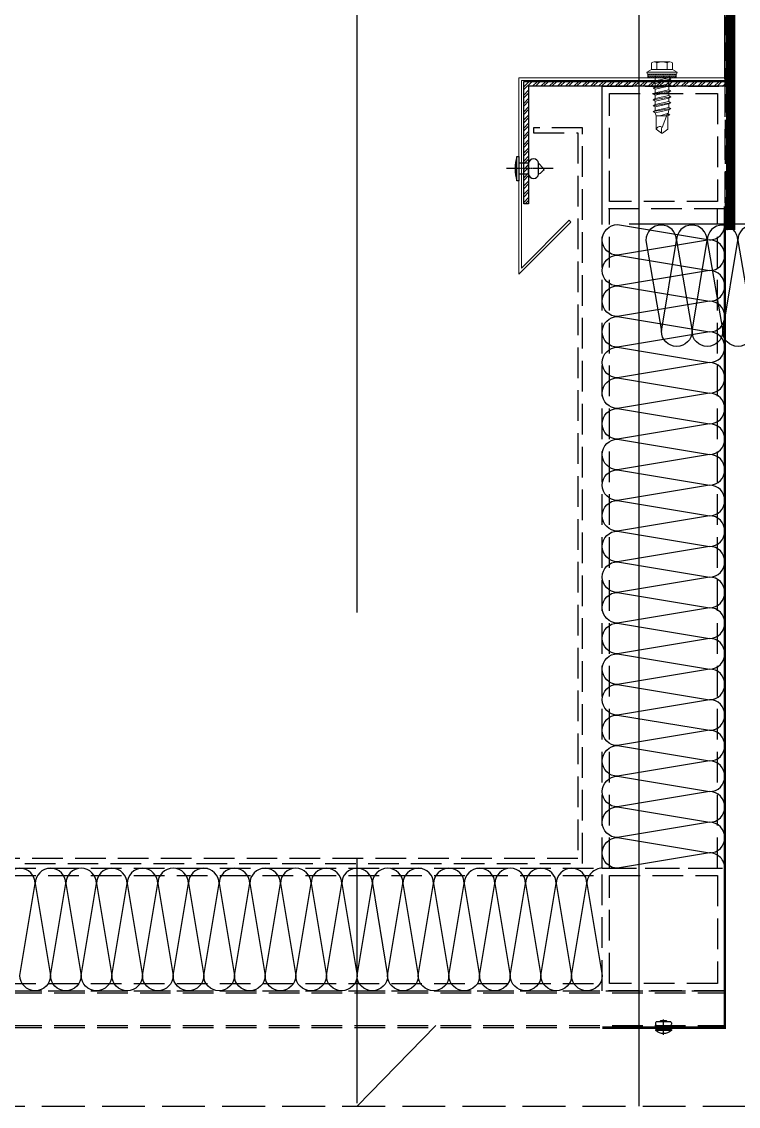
# Model space of a CAD drawing. Extents: x 220580 to 2027826, y -309201 to 71987.
# Drawn here: x 361138.8 to 361431.1, y -153579.4 to -153137 of the extents above; entities that cross this region are included whole.
import ezdxf

# ---------------------------------------------------------------- set-up
doc = ezdxf.new("R2010")
doc.units = 0
doc.linetypes.add('CENTER', pattern=[2, 1.25, -0.25, 0.25, -0.25])
doc.linetypes.add('ZN-DASH', pattern=[0.35, 0.25, -0.1])
for name, color, linetype in [('!ZN6-虚线-8', 8, 'ZN-DASH'), ('1 轴线 辅助线', 1, 'CENTER'), ('20剖面图$0$AS-WALL', 40, 'Continuous'), ('BWM', 8, 'Continuous'), ('CEN', 1, 'CENTER'), ('DIM', 173, 'Continuous'), ('Fill', 8, 'Continuous'), ('HATCH', 66, 'Continuous'), ('SCREW', 233, 'Continuous'), ('拉铆钉', 243, 'Continuous'), ('配件', 233, 'Continuous'), ('钢承板', 253, 'Continuous')]:
    doc.layers.add(name, color=color, linetype=linetype)
for name, color, linetype, lineweight in [('0CABR-零部件（螺钉、螺栓、五金件）', 53, 'Continuous', 13), ('屋面板', 6, 'Continuous', 13), ('彩钢板', 6, 'Continuous', 15), ('防火岩棉', 252, 'Continuous', 13)]:
    doc.layers.add(name, color=color, linetype=linetype, lineweight=lineweight)

# ---------------------------------------------------------------- blocks, each defined once
blk = doc.blocks.new('*U931')
at = {"layer": '拉铆钉'}
blk.add_line((-2.07, 0), (4.14, 0), dxfattribs=at)
for points in [[(-0.4, 3.2, 0.376048), (-0.4, -3.2)], [(3.37, -1.28), (3.45, -1.28, 0.414214), (3.69, -1.04), (3.69, 1.04, 0.414214), (3.45, 1.28), (3.37, 1.28)]]:
    blk.add_lwpolyline(points, format="xyb", dxfattribs=at)
for points in [[(0, -3.2), (0, 3.2), (-0.4, 3.2), (-0.4, -3.2)], [(1.61, -1.6), (0, -1.6), (0, 1.6), (1.61, 1.6)]]:
    blk.add_lwpolyline(points, close=True, dxfattribs=at)
blk.add_lwpolyline([(2.73, 3.2), (2.25, 3.2, 0.414214), (1.61, 2.56), (1.61, -2.56, 0.414214), (2.25, -3.2), (2.73, -3.2, 0.414214), (3.37, -2.56), (3.37, 2.56, 0.414214)], format="xyb", close=True, dxfattribs=at)
blk = doc.blocks.new('20250908100738', base_point=(-59332.14, -80635.9))
at = {"color": 8, "ltscale": 50}
for p, q in [((-59298.16, -80689.33), (-59298.16, -80639.33)), ((-59298.16, -80639.33), (-59248.16, -80639.33)), ((-59298.16, -80958.24), (-59298.16, -80639.33)), ((-59248.16, -80639.33), (-59248.16, -80689.33)), ((-59295.16, -80686.33), (-59295.16, -80642.33)), ((-59295.16, -80642.33), (-59251.16, -80642.33)), ((-59251.16, -80642.33), (-59251.16, -80686.33)), ((-59306.16, -80656.31), (-59326.16, -80656.31)), ((-59326.16, -80656.31), (-59326.16, -80658.31)), ((-59306.16, -80956.31), (-59306.16, -80656.31)), ((-59326.16, -80658.31), (-59308.16, -80658.31)), ((-59308.16, -80658.31), (-59308.16, -80954.31)), ((-59251.16, -80686.33), (-59295.16, -80686.33)), ((-59248.16, -80689.33), (-59298.16, -80689.33)), ((-59295.16, -80958.24), (-59295.16, -80689.33)), ((-59251.16, -80958.24), (-59251.16, -80689.33)), ((-59308.16, -80954.31), (-60004.16, -80954.31)), ((-60014.16, -80958.24), (-59248.16, -80958.24)), ((-60006.16, -80956.31), (-59306.16, -80956.31)), ((-60014.16, -80961.24), (-59298.16, -80961.24)), ((-60014.16, -81005.24), (-59298.16, -81005.24)), ((-60064.16, -81008.24), (-59248.16, -81008.24)), ((-60064.16, -81009.04), (-59248.16, -81009.04)), ((-60014.16, -81008.24), (-59248.16, -81008.24)), ((-60064.16, -81022.44), (-59248.16, -81022.44)), ((-60064.16, -81023.24), (-59248.16, -81023.24))]:
    blk.add_line(p, q, dxfattribs=at)
for points in [[(-59248.16, -80958.24), (-59248.16, -81008.24), (-59298.16, -81008.24), (-59298.16, -80958.24)], [(-59251.16, -80961.24), (-59251.16, -81005.24), (-59295.16, -81005.24), (-59295.16, -80961.24)]]:
    blk.add_lwpolyline(points, close=True, dxfattribs=at)
at = {"layer": '0CABR-零部件（螺钉、螺栓、五金件）', "ltscale": 1000}
for p, q in [((-59278.01, -80629.78), (-59278.01, -80632.46)), ((-59270.6, -80629.38), (-59276.95, -80629.38)), ((-59275.89, -80629.78), (-59275.89, -80632.46)), ((-59271.66, -80629.78), (-59271.66, -80632.46)), ((-59269.54, -80629.78), (-59269.54, -80632.46)), ((-59279.94, -80633.61), (-59278.01, -80632.46)), ((-59267.62, -80633.61), (-59279.94, -80633.61)), ((-59279.94, -80633.61), (-59279.65, -80634.38)), ((-59267.9, -80634.38), (-59279.65, -80634.38)), ((-59279.55, -80634.38), (-59279.55, -80635.92)), ((-59268, -80635.92), (-59279.55, -80635.92)), ((-59269.54, -80632.46), (-59278.01, -80632.46)), ((-59267.62, -80633.61), (-59269.54, -80632.46)), ((-59268, -80634.38), (-59268, -80635.92)), ((-59267.62, -80633.61), (-59267.9, -80634.38))]:
    blk.add_line(p, q, dxfattribs=at)
at = {"layer": '0CABR-零部件（螺钉、螺栓、五金件）', "linetype": 'Continuous', "ltscale": 1000}
for p, q in [((-59279.48, -80634.67), (-59279.48, -80634.67)), ((-59279.48, -80634.98), (-59279.48, -80634.98)), ((-59279.48, -80635.3), (-59279.48, -80635.3)), ((-59279.48, -80635.62), (-59279.48, -80635.62)), ((-59279.41, -80634.51), (-59279.41, -80634.51)), ((-59279.41, -80634.82), (-59279.41, -80634.82)), ((-59279.41, -80635.14), (-59279.41, -80635.14)), ((-59279.41, -80635.46), (-59279.41, -80635.46)), ((-59279.41, -80635.78), (-59279.41, -80635.78)), ((-59279.33, -80634.67), (-59279.33, -80634.67)), ((-59279.33, -80634.98), (-59279.33, -80634.98)), ((-59279.33, -80635.3), (-59279.33, -80635.3)), ((-59279.33, -80635.62), (-59279.33, -80635.62)), ((-59279.25, -80634.51), (-59279.25, -80634.51)), ((-59279.25, -80634.82), (-59279.25, -80634.82)), ((-59279.25, -80635.14), (-59279.25, -80635.14)), ((-59279.25, -80635.46), (-59279.25, -80635.46)), ((-59279.25, -80635.78), (-59279.25, -80635.78)), ((-59279.17, -80634.67), (-59279.17, -80634.67)), ((-59279.17, -80634.98), (-59279.17, -80634.98)), ((-59279.17, -80635.3), (-59279.17, -80635.3)), ((-59279.17, -80635.62), (-59279.17, -80635.62)), ((-59279.09, -80634.51), (-59279.09, -80634.51)), ((-59279.09, -80634.82), (-59279.09, -80634.82)), ((-59279.09, -80635.14), (-59279.09, -80635.14)), ((-59279.09, -80635.46), (-59279.09, -80635.46)), ((-59279.09, -80635.78), (-59279.09, -80635.78)), ((-59279.01, -80634.67), (-59279.01, -80634.67)), ((-59279.01, -80634.98), (-59279.01, -80634.98)), ((-59279.01, -80635.3), (-59279.01, -80635.3)), ((-59279.01, -80635.62), (-59279.01, -80635.62)), ((-59278.93, -80634.51), (-59278.93, -80634.51)), ((-59278.93, -80634.82), (-59278.93, -80634.82)), ((-59278.93, -80635.14), (-59278.93, -80635.14)), ((-59278.93, -80635.46), (-59278.93, -80635.46)), ((-59278.93, -80635.78), (-59278.93, -80635.78)), ((-59278.85, -80634.67), (-59278.85, -80634.67)), ((-59278.85, -80634.98), (-59278.85, -80634.98)), ((-59278.85, -80635.3), (-59278.85, -80635.3)), ((-59278.85, -80635.62), (-59278.85, -80635.62)), ((-59278.77, -80634.51), (-59278.77, -80634.51)), ((-59278.77, -80634.82), (-59278.77, -80634.82)), ((-59278.77, -80635.14), (-59278.77, -80635.14)), ((-59278.77, -80635.46), (-59278.77, -80635.46)), ((-59278.77, -80635.78), (-59278.77, -80635.78)), ((-59278.69, -80634.67), (-59278.69, -80634.67)), ((-59278.69, -80634.98), (-59278.69, -80634.98)), ((-59278.69, -80635.3), (-59278.69, -80635.3)), ((-59278.69, -80635.62), (-59278.69, -80635.62)), ((-59278.61, -80634.51), (-59278.61, -80634.51)), ((-59278.61, -80634.82), (-59278.61, -80634.82)), ((-59278.61, -80635.14), (-59278.61, -80635.14)), ((-59278.61, -80635.46), (-59278.61, -80635.46)), ((-59278.61, -80635.78), (-59278.61, -80635.78)), ((-59278.53, -80634.67), (-59278.53, -80634.67)), ((-59278.53, -80634.98), (-59278.53, -80634.98)), ((-59278.53, -80635.3), (-59278.53, -80635.3)), ((-59278.53, -80635.62), (-59278.53, -80635.62)), ((-59278.45, -80634.51), (-59278.45, -80634.51)), ((-59278.45, -80634.82), (-59278.45, -80634.82)), ((-59278.45, -80635.14), (-59278.45, -80635.14)), ((-59278.45, -80635.46), (-59278.45, -80635.46)), ((-59278.45, -80635.78), (-59278.45, -80635.78)), ((-59278.37, -80634.67), (-59278.37, -80634.67)), ((-59278.37, -80634.98), (-59278.37, -80634.98)), ((-59278.37, -80635.3), (-59278.37, -80635.3)), ((-59278.37, -80635.62), (-59278.37, -80635.62)), ((-59278.29, -80634.51), (-59278.29, -80634.51)), ((-59278.29, -80634.82), (-59278.29, -80634.82)), ((-59278.29, -80635.14), (-59278.29, -80635.14)), ((-59278.29, -80635.46), (-59278.29, -80635.46)), ((-59278.29, -80635.78), (-59278.29, -80635.78)), ((-59278.21, -80634.67), (-59278.21, -80634.67)), ((-59278.21, -80634.98), (-59278.21, -80634.98)), ((-59278.21, -80635.3), (-59278.21, -80635.3)), ((-59278.21, -80635.62), (-59278.21, -80635.62)), ((-59278.14, -80634.51), (-59278.14, -80634.51)), ((-59278.14, -80634.82), (-59278.14, -80634.82)), ((-59278.14, -80635.14), (-59278.14, -80635.14)), ((-59278.14, -80635.46), (-59278.14, -80635.46)), ((-59278.14, -80635.78), (-59278.14, -80635.78)), ((-59278.06, -80634.67), (-59278.06, -80634.67)), ((-59278.06, -80634.98), (-59278.06, -80634.98)), ((-59278.06, -80635.3), (-59278.06, -80635.3)), ((-59278.06, -80635.62), (-59278.06, -80635.62)), ((-59277.98, -80634.51), (-59277.98, -80634.51)), ((-59277.98, -80634.82), (-59277.98, -80634.82)), ((-59277.98, -80635.14), (-59277.98, -80635.14)), ((-59277.98, -80635.46), (-59277.98, -80635.46)), ((-59277.98, -80635.78), (-59277.98, -80635.78)), ((-59277.9, -80634.67), (-59277.9, -80634.67)), ((-59277.9, -80634.98), (-59277.9, -80634.98)), ((-59277.9, -80635.3), (-59277.9, -80635.3)), ((-59277.9, -80635.62), (-59277.9, -80635.62)), ((-59277.82, -80634.51), (-59277.82, -80634.51)), ((-59277.82, -80634.82), (-59277.82, -80634.82)), ((-59277.82, -80635.14), (-59277.82, -80635.14)), ((-59277.82, -80635.46), (-59277.82, -80635.46)), ((-59277.82, -80635.78), (-59277.82, -80635.78)), ((-59277.74, -80634.67), (-59277.74, -80634.67)), ((-59277.74, -80634.98), (-59277.74, -80634.98)), ((-59277.74, -80635.3), (-59277.74, -80635.3)), ((-59277.74, -80635.62), (-59277.74, -80635.62)), ((-59277.66, -80634.51), (-59277.66, -80634.51)), ((-59277.66, -80634.82), (-59277.66, -80634.82)), ((-59277.66, -80635.14), (-59277.66, -80635.14)), ((-59277.66, -80635.46), (-59277.66, -80635.46)), ((-59277.66, -80635.78), (-59277.66, -80635.78)), ((-59277.58, -80634.67), (-59277.58, -80634.67)), ((-59277.58, -80634.98), (-59277.58, -80634.98)), ((-59277.58, -80635.3), (-59277.58, -80635.3)), ((-59277.58, -80635.62), (-59277.58, -80635.62)), ((-59277.5, -80634.51), (-59277.5, -80634.51)), ((-59277.5, -80634.82), (-59277.5, -80634.82)), ((-59277.5, -80635.14), (-59277.5, -80635.14)), ((-59277.5, -80635.46), (-59277.5, -80635.46)), ((-59277.5, -80635.78), (-59277.5, -80635.78)), ((-59277.42, -80634.67), (-59277.42, -80634.67)), ((-59277.42, -80634.98), (-59277.42, -80634.98)), ((-59277.42, -80635.3), (-59277.42, -80635.3)), ((-59277.42, -80635.62), (-59277.42, -80635.62)), ((-59277.34, -80634.51), (-59277.34, -80634.51)), ((-59277.34, -80634.82), (-59277.34, -80634.82)), ((-59277.34, -80635.14), (-59277.34, -80635.14)), ((-59277.34, -80635.46), (-59277.34, -80635.46)), ((-59277.34, -80635.78), (-59277.34, -80635.78)), ((-59277.26, -80634.67), (-59277.26, -80634.67)), ((-59277.26, -80634.98), (-59277.26, -80634.98)), ((-59277.26, -80635.3), (-59277.26, -80635.3)), ((-59277.26, -80635.62), (-59277.26, -80635.62)), ((-59277.18, -80634.51), (-59277.18, -80634.51)), ((-59277.18, -80634.82), (-59277.18, -80634.82)), ((-59277.18, -80635.14), (-59277.18, -80635.14)), ((-59277.18, -80635.46), (-59277.18, -80635.46)), ((-59277.18, -80635.78), (-59277.18, -80635.78)), ((-59277.1, -80634.67), (-59277.1, -80634.67)), ((-59277.1, -80634.98), (-59277.1, -80634.98)), ((-59277.1, -80635.3), (-59277.1, -80635.3)), ((-59277.1, -80635.62), (-59277.1, -80635.62)), ((-59277.02, -80634.51), (-59277.02, -80634.51)), ((-59277.02, -80634.82), (-59277.02, -80634.82)), ((-59277.02, -80635.14), (-59277.02, -80635.14)), ((-59277.02, -80635.46), (-59277.02, -80635.46)), ((-59277.02, -80635.78), (-59277.02, -80635.78)), ((-59276.94, -80634.67), (-59276.94, -80634.67)), ((-59276.94, -80634.98), (-59276.94, -80634.98)), ((-59276.94, -80635.3), (-59276.94, -80635.3)), ((-59276.94, -80635.62), (-59276.94, -80635.62)), ((-59276.87, -80634.51), (-59276.87, -80634.51)), ((-59276.87, -80634.82), (-59276.87, -80634.82)), ((-59276.87, -80635.14), (-59276.87, -80635.14)), ((-59276.87, -80635.46), (-59276.87, -80635.46)), ((-59276.87, -80635.78), (-59276.87, -80635.78)), ((-59276.79, -80634.67), (-59276.79, -80634.67)), ((-59276.79, -80634.98), (-59276.79, -80634.98)), ((-59276.79, -80635.3), (-59276.79, -80635.3)), ((-59276.79, -80635.62), (-59276.79, -80635.62)), ((-59276.71, -80634.51), (-59276.71, -80634.51)), ((-59276.71, -80634.82), (-59276.71, -80634.82)), ((-59276.71, -80635.14), (-59276.71, -80635.14)), ((-59276.71, -80635.46), (-59276.71, -80635.46)), ((-59276.71, -80635.78), (-59276.71, -80635.78)), ((-59276.63, -80634.67), (-59276.63, -80634.67)), ((-59276.63, -80634.98), (-59276.63, -80634.98)), ((-59276.63, -80635.3), (-59276.63, -80635.3)), ((-59276.63, -80635.62), (-59276.63, -80635.62)), ((-59276.55, -80634.51), (-59276.55, -80634.51)), ((-59276.55, -80634.82), (-59276.55, -80634.82)), ((-59276.55, -80635.14), (-59276.55, -80635.14)), ((-59276.55, -80635.46), (-59276.55, -80635.46)), ((-59276.55, -80635.78), (-59276.55, -80635.78)), ((-59276.47, -80634.67), (-59276.47, -80634.67)), ((-59276.47, -80634.98), (-59276.47, -80634.98)), ((-59276.47, -80635.3), (-59276.47, -80635.3)), ((-59276.47, -80635.62), (-59276.47, -80635.62)), ((-59276.39, -80634.51), (-59276.39, -80634.51)), ((-59276.39, -80634.82), (-59276.39, -80634.82)), ((-59276.39, -80635.14), (-59276.39, -80635.14)), ((-59276.39, -80635.46), (-59276.39, -80635.46)), ((-59276.39, -80635.78), (-59276.39, -80635.78)), ((-59276.31, -80634.67), (-59276.31, -80634.67)), ((-59276.31, -80634.98), (-59276.31, -80634.98)), ((-59276.31, -80635.3), (-59276.31, -80635.3)), ((-59276.31, -80635.62), (-59276.31, -80635.62)), ((-59276.23, -80634.51), (-59276.23, -80634.51)), ((-59276.23, -80634.82), (-59276.23, -80634.82)), ((-59276.23, -80635.14), (-59276.23, -80635.14)), ((-59276.23, -80635.46), (-59276.23, -80635.46)), ((-59276.23, -80635.78), (-59276.23, -80635.78)), ((-59276.15, -80634.67), (-59276.15, -80634.67)), ((-59276.15, -80634.98), (-59276.15, -80634.98)), ((-59276.15, -80635.3), (-59276.15, -80635.3)), ((-59276.15, -80635.62), (-59276.15, -80635.62)), ((-59276.07, -80634.51), (-59276.07, -80634.51)), ((-59276.07, -80634.82), (-59276.07, -80634.82)), ((-59276.07, -80635.14), (-59276.07, -80635.14)), ((-59276.07, -80635.46), (-59276.07, -80635.46)), ((-59276.07, -80635.78), (-59276.07, -80635.78)), ((-59275.99, -80634.67), (-59275.99, -80634.67)), ((-59275.99, -80634.98), (-59275.99, -80634.98)), ((-59275.99, -80635.3), (-59275.99, -80635.3)), ((-59275.99, -80635.62), (-59275.99, -80635.62)), ((-59275.91, -80634.51), (-59275.91, -80634.51)), ((-59275.91, -80634.82), (-59275.91, -80634.82)), ((-59275.91, -80635.14), (-59275.91, -80635.14)), ((-59275.91, -80635.46), (-59275.91, -80635.46)), ((-59275.91, -80635.78), (-59275.91, -80635.78)), ((-59275.83, -80634.67), (-59275.83, -80634.67)), ((-59275.83, -80634.98), (-59275.83, -80634.98)), ((-59275.83, -80635.3), (-59275.83, -80635.3)), ((-59275.83, -80635.62), (-59275.83, -80635.62)), ((-59275.75, -80634.51), (-59275.75, -80634.51)), ((-59275.75, -80634.82), (-59275.75, -80634.82)), ((-59275.75, -80635.14), (-59275.75, -80635.14)), ((-59275.75, -80635.46), (-59275.75, -80635.46)), ((-59275.75, -80635.78), (-59275.75, -80635.78)), ((-59275.67, -80634.67), (-59275.67, -80634.67)), ((-59275.67, -80634.98), (-59275.67, -80634.98)), ((-59275.67, -80635.3), (-59275.67, -80635.3)), ((-59275.67, -80635.62), (-59275.67, -80635.62)), ((-59275.6, -80634.51), (-59275.6, -80634.51)), ((-59275.6, -80634.82), (-59275.6, -80634.82)), ((-59275.6, -80635.14), (-59275.6, -80635.14)), ((-59275.6, -80635.46), (-59275.6, -80635.46)), ((-59275.6, -80635.78), (-59275.6, -80635.78)), ((-59275.52, -80634.67), (-59275.52, -80634.67)), ((-59275.52, -80634.98), (-59275.52, -80634.98)), ((-59275.52, -80635.3), (-59275.52, -80635.3)), ((-59275.52, -80635.62), (-59275.52, -80635.62)), ((-59275.44, -80634.51), (-59275.44, -80634.51)), ((-59275.44, -80634.82), (-59275.44, -80634.82)), ((-59275.44, -80635.14), (-59275.44, -80635.14)), ((-59275.44, -80635.46), (-59275.44, -80635.46)), ((-59275.44, -80635.78), (-59275.44, -80635.78)), ((-59275.36, -80634.67), (-59275.36, -80634.67)), ((-59275.36, -80634.98), (-59275.36, -80634.98)), ((-59275.36, -80635.3), (-59275.36, -80635.3)), ((-59275.36, -80635.62), (-59275.36, -80635.62)), ((-59275.28, -80634.51), (-59275.28, -80634.51)), ((-59275.28, -80634.82), (-59275.28, -80634.82)), ((-59275.28, -80635.14), (-59275.28, -80635.14)), ((-59275.28, -80635.46), (-59275.28, -80635.46)), ((-59275.28, -80635.78), (-59275.28, -80635.78)), ((-59275.2, -80634.67), (-59275.2, -80634.67)), ((-59275.2, -80634.98), (-59275.2, -80634.98)), ((-59275.2, -80635.3), (-59275.2, -80635.3)), ((-59275.2, -80635.62), (-59275.2, -80635.62)), ((-59275.12, -80634.51), (-59275.12, -80634.51)), ((-59275.12, -80634.82), (-59275.12, -80634.82)), ((-59275.12, -80635.14), (-59275.12, -80635.14)), ((-59275.12, -80635.46), (-59275.12, -80635.46)), ((-59275.12, -80635.78), (-59275.12, -80635.78)), ((-59275.04, -80634.67), (-59275.04, -80634.67)), ((-59275.04, -80634.98), (-59275.04, -80634.98)), ((-59275.04, -80635.3), (-59275.04, -80635.3)), ((-59275.04, -80635.62), (-59275.04, -80635.62)), ((-59274.96, -80634.51), (-59274.96, -80634.51)), ((-59274.96, -80634.82), (-59274.96, -80634.82)), ((-59274.96, -80635.14), (-59274.96, -80635.14)), ((-59274.96, -80635.46), (-59274.96, -80635.46)), ((-59274.96, -80635.78), (-59274.96, -80635.78)), ((-59274.88, -80634.67), (-59274.88, -80634.67)), ((-59274.88, -80634.98), (-59274.88, -80634.98)), ((-59274.88, -80635.3), (-59274.88, -80635.3)), ((-59274.88, -80635.62), (-59274.88, -80635.62)), ((-59274.8, -80634.51), (-59274.8, -80634.51)), ((-59274.8, -80634.82), (-59274.8, -80634.82)), ((-59274.8, -80635.14), (-59274.8, -80635.14)), ((-59274.8, -80635.46), (-59274.8, -80635.46)), ((-59274.8, -80635.78), (-59274.8, -80635.78)), ((-59274.72, -80634.67), (-59274.72, -80634.67)), ((-59274.72, -80634.98), (-59274.72, -80634.98)), ((-59274.72, -80635.3), (-59274.72, -80635.3)), ((-59274.72, -80635.62), (-59274.72, -80635.62)), ((-59274.64, -80634.51), (-59274.64, -80634.51)), ((-59274.64, -80634.82), (-59274.64, -80634.82)), ((-59274.64, -80635.14), (-59274.64, -80635.14)), ((-59274.64, -80635.46), (-59274.64, -80635.46)), ((-59274.64, -80635.78), (-59274.64, -80635.78)), ((-59274.56, -80634.67), (-59274.56, -80634.67)), ((-59274.56, -80634.98), (-59274.56, -80634.98)), ((-59274.56, -80635.3), (-59274.56, -80635.3)), ((-59274.56, -80635.62), (-59274.56, -80635.62)), ((-59274.48, -80634.51), (-59274.48, -80634.51)), ((-59274.48, -80634.82), (-59274.48, -80634.82)), ((-59274.48, -80635.14), (-59274.48, -80635.14)), ((-59274.48, -80635.46), (-59274.48, -80635.46)), ((-59274.48, -80635.78), (-59274.48, -80635.78)), ((-59274.4, -80634.67), (-59274.4, -80634.67)), ((-59274.4, -80634.98), (-59274.4, -80634.98)), ((-59274.4, -80635.3), (-59274.4, -80635.3)), ((-59274.4, -80635.62), (-59274.4, -80635.62)), ((-59274.33, -80634.51), (-59274.33, -80634.51)), ((-59274.33, -80634.82), (-59274.33, -80634.82)), ((-59274.33, -80635.14), (-59274.33, -80635.14)), ((-59274.33, -80635.46), (-59274.33, -80635.46)), ((-59274.33, -80635.78), (-59274.33, -80635.78)), ((-59274.25, -80634.67), (-59274.25, -80634.67)), ((-59274.25, -80634.98), (-59274.25, -80634.98)), ((-59274.25, -80635.3), (-59274.25, -80635.3)), ((-59274.25, -80635.62), (-59274.25, -80635.62)), ((-59274.17, -80634.51), (-59274.17, -80634.51)), ((-59274.17, -80634.82), (-59274.17, -80634.82)), ((-59274.17, -80635.14), (-59274.17, -80635.14)), ((-59274.17, -80635.46), (-59274.17, -80635.46)), ((-59274.17, -80635.78), (-59274.17, -80635.78)), ((-59274.09, -80634.67), (-59274.09, -80634.67)), ((-59274.09, -80634.98), (-59274.09, -80634.98)), ((-59274.09, -80635.3), (-59274.09, -80635.3)), ((-59274.09, -80635.62), (-59274.09, -80635.62)), ((-59274.01, -80634.51), (-59274.01, -80634.51)), ((-59274.01, -80634.82), (-59274.01, -80634.82)), ((-59274.01, -80635.14), (-59274.01, -80635.14)), ((-59274.01, -80635.46), (-59274.01, -80635.46)), ((-59274.01, -80635.78), (-59274.01, -80635.78)), ((-59273.93, -80634.67), (-59273.93, -80634.67)), ((-59273.93, -80634.98), (-59273.93, -80634.98)), ((-59273.93, -80635.3), (-59273.93, -80635.3)), ((-59273.93, -80635.62), (-59273.93, -80635.62)), ((-59273.85, -80634.51), (-59273.85, -80634.51)), ((-59273.85, -80634.82), (-59273.85, -80634.82)), ((-59273.85, -80635.14), (-59273.85, -80635.14)), ((-59273.85, -80635.46), (-59273.85, -80635.46)), ((-59273.85, -80635.78), (-59273.85, -80635.78)), ((-59273.77, -80634.67), (-59273.77, -80634.67)), ((-59273.77, -80634.98), (-59273.77, -80634.98)), ((-59273.77, -80635.3), (-59273.77, -80635.3)), ((-59273.77, -80635.62), (-59273.77, -80635.62)), ((-59273.69, -80634.51), (-59273.69, -80634.51)), ((-59273.69, -80634.82), (-59273.69, -80634.82)), ((-59273.69, -80635.14), (-59273.69, -80635.14)), ((-59273.69, -80635.46), (-59273.69, -80635.46)), ((-59273.69, -80635.78), (-59273.69, -80635.78)), ((-59273.61, -80634.67), (-59273.61, -80634.67)), ((-59273.61, -80634.98), (-59273.61, -80634.98)), ((-59273.61, -80635.3), (-59273.61, -80635.3)), ((-59273.61, -80635.62), (-59273.61, -80635.62)), ((-59273.53, -80634.51), (-59273.53, -80634.51)), ((-59273.53, -80634.82), (-59273.53, -80634.82)), ((-59273.53, -80635.14), (-59273.53, -80635.14)), ((-59273.53, -80635.46), (-59273.53, -80635.46)), ((-59273.53, -80635.78), (-59273.53, -80635.78)), ((-59273.45, -80634.67), (-59273.45, -80634.67)), ((-59273.45, -80634.98), (-59273.45, -80634.98)), ((-59273.45, -80635.3), (-59273.45, -80635.3)), ((-59273.45, -80635.62), (-59273.45, -80635.62)), ((-59273.37, -80634.51), (-59273.37, -80634.51)), ((-59273.37, -80634.82), (-59273.37, -80634.82)), ((-59273.37, -80635.14), (-59273.37, -80635.14)), ((-59273.37, -80635.46), (-59273.37, -80635.46)), ((-59273.37, -80635.78), (-59273.37, -80635.78)), ((-59273.29, -80634.67), (-59273.29, -80634.67)), ((-59273.29, -80634.98), (-59273.29, -80634.98)), ((-59273.29, -80635.3), (-59273.29, -80635.3)), ((-59273.29, -80635.62), (-59273.29, -80635.62)), ((-59273.21, -80634.51), (-59273.21, -80634.51)), ((-59273.21, -80634.82), (-59273.21, -80634.82)), ((-59273.21, -80635.14), (-59273.21, -80635.14)), ((-59273.21, -80635.46), (-59273.21, -80635.46)), ((-59273.21, -80635.78), (-59273.21, -80635.78)), ((-59273.13, -80634.67), (-59273.13, -80634.67)), ((-59273.13, -80634.98), (-59273.13, -80634.98)), ((-59273.13, -80635.3), (-59273.13, -80635.3)), ((-59273.13, -80635.62), (-59273.13, -80635.62)), ((-59273.06, -80634.51), (-59273.06, -80634.51)), ((-59273.06, -80634.82), (-59273.06, -80634.82)), ((-59273.06, -80635.14), (-59273.06, -80635.14)), ((-59273.06, -80635.46), (-59273.06, -80635.46)), ((-59273.06, -80635.78), (-59273.06, -80635.78)), ((-59272.98, -80634.67), (-59272.98, -80634.67)), ((-59272.98, -80634.98), (-59272.98, -80634.98)), ((-59272.98, -80635.3), (-59272.98, -80635.3)), ((-59272.98, -80635.62), (-59272.98, -80635.62)), ((-59272.9, -80634.51), (-59272.9, -80634.51)), ((-59272.9, -80634.82), (-59272.9, -80634.82)), ((-59272.9, -80635.14), (-59272.9, -80635.14)), ((-59272.9, -80635.46), (-59272.9, -80635.46)), ((-59272.9, -80635.78), (-59272.9, -80635.78)), ((-59272.82, -80634.67), (-59272.82, -80634.67)), ((-59272.82, -80634.98), (-59272.82, -80634.98)), ((-59272.82, -80635.3), (-59272.82, -80635.3)), ((-59272.82, -80635.62), (-59272.82, -80635.62)), ((-59272.74, -80634.51), (-59272.74, -80634.51)), ((-59272.74, -80634.82), (-59272.74, -80634.82)), ((-59272.74, -80635.14), (-59272.74, -80635.14)), ((-59272.74, -80635.46), (-59272.74, -80635.46)), ((-59272.74, -80635.78), (-59272.74, -80635.78)), ((-59272.66, -80634.67), (-59272.66, -80634.67)), ((-59272.66, -80634.98), (-59272.66, -80634.98)), ((-59272.66, -80635.3), (-59272.66, -80635.3)), ((-59272.66, -80635.62), (-59272.66, -80635.62)), ((-59272.58, -80634.51), (-59272.58, -80634.51)), ((-59272.58, -80634.82), (-59272.58, -80634.82)), ((-59272.58, -80635.14), (-59272.58, -80635.14)), ((-59272.58, -80635.46), (-59272.58, -80635.46)), ((-59272.58, -80635.78), (-59272.58, -80635.78)), ((-59272.5, -80634.67), (-59272.5, -80634.67)), ((-59272.5, -80634.98), (-59272.5, -80634.98)), ((-59272.5, -80635.3), (-59272.5, -80635.3)), ((-59272.5, -80635.62), (-59272.5, -80635.62)), ((-59272.42, -80634.51), (-59272.42, -80634.51)), ((-59272.42, -80634.82), (-59272.42, -80634.82)), ((-59272.42, -80635.14), (-59272.42, -80635.14)), ((-59272.42, -80635.46), (-59272.42, -80635.46)), ((-59272.42, -80635.78), (-59272.42, -80635.78)), ((-59272.34, -80634.67), (-59272.34, -80634.67)), ((-59272.34, -80634.98), (-59272.34, -80634.98)), ((-59272.34, -80635.3), (-59272.34, -80635.3)), ((-59272.34, -80635.62), (-59272.34, -80635.62)), ((-59272.26, -80634.51), (-59272.26, -80634.51)), ((-59272.26, -80634.82), (-59272.26, -80634.82)), ((-59272.26, -80635.14), (-59272.26, -80635.14)), ((-59272.26, -80635.46), (-59272.26, -80635.46)), ((-59272.26, -80635.78), (-59272.26, -80635.78)), ((-59272.18, -80634.67), (-59272.18, -80634.67)), ((-59272.18, -80634.98), (-59272.18, -80634.98)), ((-59272.18, -80635.3), (-59272.18, -80635.3)), ((-59272.18, -80635.62), (-59272.18, -80635.62)), ((-59272.1, -80634.51), (-59272.1, -80634.51)), ((-59272.1, -80634.82), (-59272.1, -80634.82)), ((-59272.1, -80635.14), (-59272.1, -80635.14)), ((-59272.1, -80635.46), (-59272.1, -80635.46)), ((-59272.1, -80635.78), (-59272.1, -80635.78)), ((-59272.02, -80634.67), (-59272.02, -80634.67)), ((-59272.02, -80634.98), (-59272.02, -80634.98)), ((-59272.02, -80635.3), (-59272.02, -80635.3)), ((-59272.02, -80635.62), (-59272.02, -80635.62)), ((-59271.94, -80634.51), (-59271.94, -80634.51)), ((-59271.94, -80634.82), (-59271.94, -80634.82)), ((-59271.94, -80635.14), (-59271.94, -80635.14)), ((-59271.94, -80635.46), (-59271.94, -80635.46)), ((-59271.94, -80635.78), (-59271.94, -80635.78)), ((-59271.86, -80634.67), (-59271.86, -80634.67)), ((-59271.86, -80634.98), (-59271.86, -80634.98)), ((-59271.86, -80635.3), (-59271.86, -80635.3)), ((-59271.86, -80635.62), (-59271.86, -80635.62)), ((-59271.79, -80634.51), (-59271.79, -80634.51)), ((-59271.79, -80634.82), (-59271.79, -80634.82)), ((-59271.79, -80635.14), (-59271.79, -80635.14)), ((-59271.79, -80635.46), (-59271.79, -80635.46)), ((-59271.79, -80635.78), (-59271.79, -80635.78)), ((-59271.71, -80634.67), (-59271.71, -80634.67)), ((-59271.71, -80634.98), (-59271.71, -80634.98)), ((-59271.71, -80635.3), (-59271.71, -80635.3)), ((-59271.71, -80635.62), (-59271.71, -80635.62)), ((-59271.63, -80634.51), (-59271.63, -80634.51)), ((-59271.63, -80634.82), (-59271.63, -80634.82)), ((-59271.63, -80635.14), (-59271.63, -80635.14)), ((-59271.63, -80635.46), (-59271.63, -80635.46)), ((-59271.63, -80635.78), (-59271.63, -80635.78)), ((-59271.55, -80634.67), (-59271.55, -80634.67)), ((-59271.55, -80634.98), (-59271.55, -80634.98)), ((-59271.55, -80635.3), (-59271.55, -80635.3)), ((-59271.55, -80635.62), (-59271.55, -80635.62)), ((-59271.47, -80634.51), (-59271.47, -80634.51)), ((-59271.47, -80634.82), (-59271.47, -80634.82)), ((-59271.47, -80635.14), (-59271.47, -80635.14)), ((-59271.47, -80635.46), (-59271.47, -80635.46)), ((-59271.47, -80635.78), (-59271.47, -80635.78)), ((-59271.39, -80634.67), (-59271.39, -80634.67)), ((-59271.39, -80634.98), (-59271.39, -80634.98)), ((-59271.39, -80635.3), (-59271.39, -80635.3)), ((-59271.39, -80635.62), (-59271.39, -80635.62)), ((-59271.31, -80634.51), (-59271.31, -80634.51)), ((-59271.31, -80634.82), (-59271.31, -80634.82)), ((-59271.31, -80635.14), (-59271.31, -80635.14)), ((-59271.31, -80635.46), (-59271.31, -80635.46)), ((-59271.31, -80635.78), (-59271.31, -80635.78)), ((-59271.23, -80634.67), (-59271.23, -80634.67)), ((-59271.23, -80634.98), (-59271.23, -80634.98)), ((-59271.23, -80635.3), (-59271.23, -80635.3)), ((-59271.23, -80635.62), (-59271.23, -80635.62)), ((-59271.15, -80634.51), (-59271.15, -80634.51)), ((-59271.15, -80634.82), (-59271.15, -80634.82)), ((-59271.15, -80635.14), (-59271.15, -80635.14)), ((-59271.15, -80635.46), (-59271.15, -80635.46)), ((-59271.15, -80635.78), (-59271.15, -80635.78)), ((-59271.07, -80634.67), (-59271.07, -80634.67)), ((-59271.07, -80634.98), (-59271.07, -80634.98)), ((-59271.07, -80635.3), (-59271.07, -80635.3)), ((-59271.07, -80635.62), (-59271.07, -80635.62)), ((-59270.99, -80634.51), (-59270.99, -80634.51)), ((-59270.99, -80634.82), (-59270.99, -80634.82)), ((-59270.99, -80635.14), (-59270.99, -80635.14)), ((-59270.99, -80635.46), (-59270.99, -80635.46)), ((-59270.99, -80635.78), (-59270.99, -80635.78)), ((-59270.91, -80634.67), (-59270.91, -80634.67)), ((-59270.91, -80634.98), (-59270.91, -80634.98)), ((-59270.91, -80635.3), (-59270.91, -80635.3)), ((-59270.91, -80635.62), (-59270.91, -80635.62)), ((-59270.83, -80634.51), (-59270.83, -80634.51)), ((-59270.83, -80634.82), (-59270.83, -80634.82)), ((-59270.83, -80635.14), (-59270.83, -80635.14)), ((-59270.83, -80635.46), (-59270.83, -80635.46)), ((-59270.83, -80635.78), (-59270.83, -80635.78)), ((-59270.75, -80634.67), (-59270.75, -80634.67)), ((-59270.75, -80634.98), (-59270.75, -80634.98)), ((-59270.75, -80635.3), (-59270.75, -80635.3)), ((-59270.75, -80635.62), (-59270.75, -80635.62)), ((-59270.67, -80634.51), (-59270.67, -80634.51)), ((-59270.67, -80634.82), (-59270.67, -80634.82)), ((-59270.67, -80635.14), (-59270.67, -80635.14)), ((-59270.67, -80635.46), (-59270.67, -80635.46)), ((-59270.67, -80635.78), (-59270.67, -80635.78)), ((-59270.59, -80634.67), (-59270.59, -80634.67)), ((-59270.59, -80634.98), (-59270.59, -80634.98)), ((-59270.59, -80635.3), (-59270.59, -80635.3)), ((-59270.59, -80635.62), (-59270.59, -80635.62)), ((-59270.52, -80634.51), (-59270.52, -80634.51)), ((-59270.52, -80634.82), (-59270.52, -80634.82)), ((-59270.52, -80635.14), (-59270.52, -80635.14)), ((-59270.52, -80635.46), (-59270.52, -80635.46)), ((-59270.52, -80635.78), (-59270.52, -80635.78)), ((-59270.44, -80634.67), (-59270.44, -80634.67)), ((-59270.44, -80634.98), (-59270.44, -80634.98)), ((-59270.44, -80635.3), (-59270.44, -80635.3)), ((-59270.44, -80635.62), (-59270.44, -80635.62)), ((-59270.36, -80634.51), (-59270.36, -80634.51)), ((-59270.36, -80634.82), (-59270.36, -80634.82)), ((-59270.36, -80635.14), (-59270.36, -80635.14)), ((-59270.36, -80635.46), (-59270.36, -80635.46)), ((-59270.36, -80635.78), (-59270.36, -80635.78)), ((-59270.28, -80634.67), (-59270.28, -80634.67)), ((-59270.28, -80634.98), (-59270.28, -80634.98)), ((-59270.28, -80635.3), (-59270.28, -80635.3)), ((-59270.28, -80635.62), (-59270.28, -80635.62)), ((-59270.2, -80634.51), (-59270.2, -80634.51)), ((-59270.2, -80634.82), (-59270.2, -80634.82)), ((-59270.2, -80635.14), (-59270.2, -80635.14)), ((-59270.2, -80635.46), (-59270.2, -80635.46)), ((-59270.2, -80635.78), (-59270.2, -80635.78)), ((-59270.12, -80634.67), (-59270.12, -80634.67)), ((-59270.12, -80634.98), (-59270.12, -80634.98)), ((-59270.12, -80635.3), (-59270.12, -80635.3)), ((-59270.12, -80635.62), (-59270.12, -80635.62)), ((-59270.04, -80634.51), (-59270.04, -80634.51)), ((-59270.04, -80634.82), (-59270.04, -80634.82)), ((-59270.04, -80635.14), (-59270.04, -80635.14)), ((-59270.04, -80635.46), (-59270.04, -80635.46)), ((-59270.04, -80635.78), (-59270.04, -80635.78)), ((-59269.96, -80634.67), (-59269.96, -80634.67)), ((-59269.96, -80634.98), (-59269.96, -80634.98)), ((-59269.96, -80635.3), (-59269.96, -80635.3)), ((-59269.96, -80635.62), (-59269.96, -80635.62)), ((-59269.88, -80634.51), (-59269.88, -80634.51)), ((-59269.88, -80634.82), (-59269.88, -80634.82)), ((-59269.88, -80635.14), (-59269.88, -80635.14)), ((-59269.88, -80635.46), (-59269.88, -80635.46)), ((-59269.88, -80635.78), (-59269.88, -80635.78)), ((-59269.8, -80634.67), (-59269.8, -80634.67)), ((-59269.8, -80634.98), (-59269.8, -80634.98)), ((-59269.8, -80635.3), (-59269.8, -80635.3)), ((-59269.8, -80635.62), (-59269.8, -80635.62)), ((-59269.72, -80634.51), (-59269.72, -80634.51)), ((-59269.72, -80634.82), (-59269.72, -80634.82)), ((-59269.72, -80635.14), (-59269.72, -80635.14)), ((-59269.72, -80635.46), (-59269.72, -80635.46)), ((-59269.72, -80635.78), (-59269.72, -80635.78)), ((-59269.64, -80634.67), (-59269.64, -80634.67)), ((-59269.64, -80634.98), (-59269.64, -80634.98)), ((-59269.64, -80635.3), (-59269.64, -80635.3)), ((-59269.64, -80635.62), (-59269.64, -80635.62)), ((-59269.56, -80634.51), (-59269.56, -80634.51)), ((-59269.56, -80634.82), (-59269.56, -80634.82)), ((-59269.56, -80635.14), (-59269.56, -80635.14)), ((-59269.56, -80635.46), (-59269.56, -80635.46)), ((-59269.56, -80635.78), (-59269.56, -80635.78)), ((-59269.48, -80634.67), (-59269.48, -80634.67)), ((-59269.48, -80634.98), (-59269.48, -80634.98)), ((-59269.48, -80635.3), (-59269.48, -80635.3)), ((-59269.48, -80635.62), (-59269.48, -80635.62)), ((-59269.4, -80634.51), (-59269.4, -80634.51)), ((-59269.4, -80634.82), (-59269.4, -80634.82)), ((-59269.4, -80635.14), (-59269.4, -80635.14)), ((-59269.4, -80635.46), (-59269.4, -80635.46)), ((-59269.4, -80635.78), (-59269.4, -80635.78)), ((-59269.32, -80634.67), (-59269.32, -80634.67)), ((-59269.32, -80634.98), (-59269.32, -80634.98)), ((-59269.32, -80635.3), (-59269.32, -80635.3)), ((-59269.32, -80635.62), (-59269.32, -80635.62)), ((-59269.25, -80634.51), (-59269.25, -80634.51)), ((-59269.25, -80634.82), (-59269.25, -80634.82)), ((-59269.25, -80635.14), (-59269.25, -80635.14)), ((-59269.25, -80635.46), (-59269.25, -80635.46)), ((-59269.25, -80635.78), (-59269.25, -80635.78)), ((-59269.17, -80634.67), (-59269.17, -80634.67)), ((-59269.17, -80634.98), (-59269.17, -80634.98)), ((-59269.17, -80635.3), (-59269.17, -80635.3)), ((-59269.17, -80635.62), (-59269.17, -80635.62)), ((-59269.09, -80634.51), (-59269.09, -80634.51)), ((-59269.09, -80634.82), (-59269.09, -80634.82)), ((-59269.09, -80635.14), (-59269.09, -80635.14)), ((-59269.09, -80635.46), (-59269.09, -80635.46)), ((-59269.09, -80635.78), (-59269.09, -80635.78)), ((-59269.01, -80634.67), (-59269.01, -80634.67)), ((-59269.01, -80634.98), (-59269.01, -80634.98)), ((-59269.01, -80635.3), (-59269.01, -80635.3)), ((-59269.01, -80635.62), (-59269.01, -80635.62)), ((-59268.93, -80634.51), (-59268.93, -80634.51)), ((-59268.93, -80634.82), (-59268.93, -80634.82)), ((-59268.93, -80635.14), (-59268.93, -80635.14)), ((-59268.93, -80635.46), (-59268.93, -80635.46)), ((-59268.93, -80635.78), (-59268.93, -80635.78)), ((-59268.85, -80634.67), (-59268.85, -80634.67)), ((-59268.85, -80634.98), (-59268.85, -80634.98)), ((-59268.85, -80635.3), (-59268.85, -80635.3)), ((-59268.85, -80635.62), (-59268.85, -80635.62)), ((-59268.77, -80634.51), (-59268.77, -80634.51)), ((-59268.77, -80634.82), (-59268.77, -80634.82)), ((-59268.77, -80635.14), (-59268.77, -80635.14)), ((-59268.77, -80635.46), (-59268.77, -80635.46)), ((-59268.77, -80635.78), (-59268.77, -80635.78)), ((-59268.69, -80634.67), (-59268.69, -80634.67)), ((-59268.69, -80634.98), (-59268.69, -80634.98)), ((-59268.69, -80635.3), (-59268.69, -80635.3)), ((-59268.69, -80635.62), (-59268.69, -80635.62)), ((-59268.61, -80634.51), (-59268.61, -80634.51)), ((-59268.61, -80634.82), (-59268.61, -80634.82)), ((-59268.61, -80635.14), (-59268.61, -80635.14)), ((-59268.61, -80635.46), (-59268.61, -80635.46)), ((-59268.61, -80635.78), (-59268.61, -80635.78)), ((-59268.53, -80634.67), (-59268.53, -80634.67)), ((-59268.53, -80634.98), (-59268.53, -80634.98)), ((-59268.53, -80635.3), (-59268.53, -80635.3)), ((-59268.53, -80635.62), (-59268.53, -80635.62)), ((-59268.45, -80634.51), (-59268.45, -80634.51)), ((-59268.45, -80634.82), (-59268.45, -80634.82)), ((-59268.45, -80635.14), (-59268.45, -80635.14)), ((-59268.45, -80635.46), (-59268.45, -80635.46)), ((-59268.45, -80635.78), (-59268.45, -80635.78)), ((-59268.37, -80634.67), (-59268.37, -80634.67)), ((-59268.37, -80634.98), (-59268.37, -80634.98)), ((-59268.37, -80635.3), (-59268.37, -80635.3)), ((-59268.37, -80635.62), (-59268.37, -80635.62)), ((-59268.29, -80634.51), (-59268.29, -80634.51)), ((-59268.29, -80634.82), (-59268.29, -80634.82)), ((-59268.29, -80635.14), (-59268.29, -80635.14)), ((-59268.29, -80635.46), (-59268.29, -80635.46)), ((-59268.29, -80635.78), (-59268.29, -80635.78)), ((-59268.21, -80634.67), (-59268.21, -80634.67)), ((-59268.21, -80634.98), (-59268.21, -80634.98)), ((-59268.21, -80635.3), (-59268.21, -80635.3)), ((-59268.21, -80635.62), (-59268.21, -80635.62)), ((-59268.13, -80634.51), (-59268.13, -80634.51)), ((-59268.13, -80634.82), (-59268.13, -80634.82)), ((-59268.13, -80635.14), (-59268.13, -80635.14)), ((-59268.13, -80635.46), (-59268.13, -80635.46)), ((-59268.13, -80635.78), (-59268.13, -80635.78)), ((-59268.05, -80634.67), (-59268.05, -80634.67)), ((-59268.05, -80634.98), (-59268.05, -80634.98)), ((-59268.05, -80635.3), (-59268.05, -80635.3)), ((-59268.05, -80635.62), (-59268.05, -80635.62))]:
    blk.add_line(p, q, dxfattribs=at)
at = {"layer": '0CABR-零部件（螺钉、螺栓、五金件）', "ltscale": 0.03}
for p, q in [((-59276.51, -80635.92), (-59276.51, -80637.12)), ((-59271.04, -80635.92), (-59276.51, -80637.12)), ((-59271.04, -80635.92), (-59270.17, -80636.42)), ((-59277.38, -80637.62), (-59270.17, -80636.42)), ((-59276.51, -80637.12), (-59277.38, -80637.62)), ((-59276.51, -80638.13), (-59277.38, -80637.62)), ((-59270.17, -80638.83), (-59277.38, -80640.03)), ((-59276.51, -80639.53), (-59277.38, -80640.03)), ((-59276.51, -80640.53), (-59277.38, -80640.03)), ((-59271.04, -80636.92), (-59276.51, -80638.13)), ((-59276.51, -80638.13), (-59276.51, -80639.53)), ((-59276.51, -80639.53), (-59271.04, -80638.33)), ((-59271.04, -80639.33), (-59276.51, -80640.53)), ((-59276.51, -80640.53), (-59276.51, -80641.93)), ((-59271.04, -80636.92), (-59270.17, -80636.42)), ((-59271.04, -80636.92), (-59271.04, -80638.33)), ((-59271.04, -80638.33), (-59270.17, -80638.83)), ((-59271.04, -80639.33), (-59270.17, -80638.83)), ((-59271.04, -80639.33), (-59271.04, -80640.73)), ((-59270.17, -80641.23), (-59277.38, -80642.43)), ((-59276.51, -80641.93), (-59277.38, -80642.43)), ((-59276.51, -80642.94), (-59277.38, -80642.43)), ((-59277.38, -80644.84), (-59270.17, -80643.64)), ((-59276.51, -80644.34), (-59277.38, -80644.84)), ((-59276.51, -80645.34), (-59277.38, -80644.84)), ((-59276.51, -80641.93), (-59271.04, -80640.73)), ((-59276.51, -80642.94), (-59271.04, -80641.73)), ((-59276.51, -80642.94), (-59276.51, -80644.34)), ((-59271.04, -80643.14), (-59276.51, -80644.34)), ((-59271.04, -80644.14), (-59276.51, -80645.34)), ((-59271.04, -80640.73), (-59270.17, -80641.23)), ((-59271.04, -80641.73), (-59270.17, -80641.23)), ((-59271.04, -80641.73), (-59271.04, -80643.14)), ((-59271.04, -80643.14), (-59270.17, -80643.64)), ((-59271.04, -80644.14), (-59270.17, -80643.64)), ((-59271.04, -80644.14), (-59271.04, -80645.54)), ((-59270.17, -80646.04), (-59277.38, -80647.24)), ((-59276.51, -80646.74), (-59277.38, -80647.24)), ((-59276.51, -80647.75), (-59277.38, -80647.24)), ((-59277.38, -80649.65), (-59270.17, -80648.45)), ((-59276.51, -80649.15), (-59277.38, -80649.65)), ((-59276.51, -80645.34), (-59276.51, -80646.74)), ((-59276.51, -80646.74), (-59271.04, -80645.54)), ((-59276.51, -80647.75), (-59271.04, -80646.54)), ((-59276.51, -80647.75), (-59276.51, -80649.15)), ((-59271.04, -80647.95), (-59276.51, -80649.15)), ((-59271.04, -80647.95), (-59276.51, -80649.15)), ((-59271.04, -80648.95), (-59276.51, -80650.15)), ((-59271.26, -80650.6), (-59271.04, -80648.95)), ((-59271.04, -80645.54), (-59270.17, -80646.04)), ((-59271.04, -80646.54), (-59270.17, -80646.04)), ((-59271.04, -80646.54), (-59271.04, -80647.95)), ((-59271.04, -80647.95), (-59270.17, -80648.45)), ((-59271.04, -80648.95), (-59270.17, -80648.45)), ((-59276.51, -80650.15), (-59277.38, -80649.65)), ((-59276.18, -80651.41), (-59276.51, -80650.15)), ((-59276.18, -80651.41), (-59276.18, -80656.87)), ((-59276.18, -80651.41), (-59271.82, -80651.41)), ((-59271.54, -80650.45), (-59274.64, -80651.41)), ((-59271.53, -80650.42), (-59273.78, -80656.07)), ((-59271.76, -80651.2), (-59272.62, -80651.41)), ((-59271.26, -80650.6), (-59271.37, -80651.72)), ((-59271.37, -80651.72), (-59271.37, -80656.87)), ((-59271.34, -80651.38), (-59270.53, -80650.91)), ((-59270.53, -80650.91), (-59271.31, -80651.1)), ((-59271.25, -80650.5), (-59270.53, -80650.91)), ((-59276.18, -80656.87), (-59273.93, -80658.44)), ((-59271.37, -80656.87), (-59273.62, -80658.44))]:
    blk.add_line(p, q, dxfattribs=at)
at = {"layer": '0CABR-零部件（螺钉、螺栓、五金件）', "ltscale": 1000}
for centre, radius, start, end in [((-59276.95, -80630.97), 1.59, 48.3995, 131.6058), ((-59273.78, -80635.15), 5.78, 68.4925, 111.5128), ((-59270.6, -80630.97), 1.59, 48.3995, 131.6058)]:
    blk.add_arc(centre, radius, start, end, dxfattribs=at)
at = {"layer": '0CABR-零部件（螺钉、螺栓、五金件）', "ltscale": 0.03}
for centre, radius, start, end in [((-59271.39, -80650.46), 0.147, 352.2637, 163.6251), ((-59274.71, -80657.28), 1.53, 52.6142, 164.3808), ((-59270.78, -80657.31), 3.25, 157.5609, 201.418), ((-59273.77, -80658.23), 0.267, 235.0027, 305.0027)]:
    blk.add_arc(centre, radius, start, end, dxfattribs=at)
at = {"layer": 'BWM', "color": 8}
for points in [[(-59248.16, -80958.24, 0.414214), (-59254.41, -80951.99), (-59291.89, -80958.24, -1), (-59291.89, -80945.74), (-59254.41, -80951.99, 1), (-59254.41, -80939.49), (-59291.89, -80945.74, -1), (-59291.89, -80933.24), (-59254.41, -80939.49, 1), (-59254.41, -80926.99), (-59291.89, -80933.24, -1), (-59291.89, -80920.74), (-59254.41, -80926.99, 1), (-59254.41, -80914.49), (-59291.89, -80920.74, -1), (-59291.89, -80908.24), (-59254.41, -80914.49, 1), (-59254.41, -80901.99), (-59291.89, -80908.24, -1), (-59291.89, -80895.74), (-59254.41, -80901.99, 1), (-59254.41, -80889.49), (-59291.89, -80895.74, -1), (-59291.89, -80883.24), (-59254.41, -80889.49, 1), (-59254.41, -80876.99), (-59291.89, -80883.24, -1), (-59291.89, -80870.74), (-59254.41, -80876.99, 1), (-59254.41, -80864.49), (-59291.89, -80870.74, -1), (-59291.89, -80858.24), (-59254.41, -80864.49, 1), (-59254.41, -80851.99), (-59291.89, -80858.24, -1), (-59291.89, -80845.74), (-59254.41, -80851.99, 1), (-59254.41, -80839.49), (-59291.89, -80845.74, -1), (-59291.89, -80833.24), (-59254.41, -80839.49, 1), (-59254.41, -80826.99), (-59291.89, -80833.24, -1), (-59291.89, -80820.74), (-59254.41, -80826.99, 1), (-59254.41, -80814.49), (-59291.89, -80820.74, -1), (-59291.89, -80808.24), (-59254.41, -80814.49, 1), (-59254.41, -80801.99), (-59291.89, -80808.24, -1), (-59291.89, -80795.74), (-59254.41, -80801.99, 1), (-59254.41, -80789.49), (-59291.89, -80795.74, -1), (-59291.89, -80783.24), (-59254.41, -80789.49, 1), (-59254.41, -80776.99), (-59291.89, -80783.24, -1), (-59291.89, -80770.74), (-59254.41, -80776.99, 1), (-59254.41, -80764.49), (-59291.89, -80770.74, -1), (-59291.89, -80758.24), (-59254.41, -80764.49, 1), (-59254.41, -80751.99), (-59291.89, -80758.24, -1), (-59291.89, -80745.74), (-59254.41, -80751.99, 1), (-59254.41, -80739.49), (-59291.89, -80745.74, -1), (-59291.89, -80733.24), (-59254.41, -80739.49, 1), (-59254.41, -80726.99), (-59291.89, -80733.24, -1), (-59291.89, -80720.74), (-59254.41, -80726.99, 1), (-59254.41, -80714.49), (-59291.89, -80720.74, -1), (-59291.89, -80708.24), (-59254.41, -80714.49, 1), (-59254.41, -80701.99), (-59291.89, -80708.24, -1), (-59291.89, -80695.74), (-59254.41, -80701.99, 0.414214), (-59248.16, -80695.74)], [(-59298.16, -80958.24, 0.414214), (-59304.41, -80964.49), (-59298.16, -81001.98, -1), (-59310.66, -81001.98), (-59304.41, -80964.49, 1), (-59316.91, -80964.49), (-59310.66, -81001.98, -1), (-59323.16, -81001.98), (-59316.91, -80964.49, 1), (-59329.41, -80964.49), (-59323.16, -81001.98, -1), (-59335.66, -81001.98), (-59329.41, -80964.49, 1), (-59341.91, -80964.49), (-59335.66, -81001.98, -1), (-59348.16, -81001.98), (-59341.91, -80964.49, 1), (-59354.41, -80964.49), (-59348.16, -81001.98, -1), (-59360.66, -81001.98), (-59354.41, -80964.49, 1), (-59366.91, -80964.49), (-59360.66, -81001.98, -1), (-59373.16, -81001.98), (-59366.91, -80964.49, 1), (-59379.41, -80964.49), (-59373.16, -81001.98, -1), (-59385.66, -81001.98), (-59379.41, -80964.49, 1), (-59391.91, -80964.49), (-59385.66, -81001.98, -1), (-59398.16, -81001.98), (-59391.91, -80964.49, 1), (-59404.41, -80964.49), (-59398.16, -81001.98, -1), (-59410.66, -81001.98), (-59404.41, -80964.49, 1), (-59416.91, -80964.49), (-59410.66, -81001.98, -1), (-59423.16, -81001.98), (-59416.91, -80964.49, 1), (-59429.41, -80964.49), (-59423.16, -81001.98, -1), (-59435.66, -81001.98), (-59429.41, -80964.49, 1), (-59441.91, -80964.49), (-59435.66, -81001.98, -1), (-59448.16, -81001.98), (-59441.91, -80964.49, 1), (-59454.41, -80964.49), (-59448.16, -81001.98, -1), (-59460.66, -81001.98), (-59454.41, -80964.49, 1), (-59466.91, -80964.49), (-59460.66, -81001.98, -1), (-59473.16, -81001.98), (-59466.91, -80964.49, 1), (-59479.41, -80964.49), (-59473.16, -81001.98, -1), (-59485.66, -81001.98), (-59479.41, -80964.49, 1), (-59491.91, -80964.49), (-59485.66, -81001.98, -1), (-59498.16, -81001.98), (-59491.91, -80964.49, 1), (-59504.41, -80964.49), (-59498.16, -81001.98, -1), (-59510.66, -81001.98), (-59504.41, -80964.49, 1), (-59516.91, -80964.49), (-59510.66, -81001.98, -1), (-59523.16, -81001.98), (-59516.91, -80964.49, 1), (-59529.41, -80964.49), (-59523.16, -81001.98, -1), (-59535.66, -81001.98), (-59529.41, -80964.49, 1), (-59541.91, -80964.49)]]:
    blk.add_lwpolyline(points, format="xyb", dxfattribs=at)
at = {"layer": 'CEN', "ltscale": 0.3}
blk.add_line((-59318.12, -80672.9, 0), (-59337.16, -80672.9, 0), dxfattribs=at)
at = {"layer": 'HATCH', "linetype": 'Continuous', "ltscale": 10}
for p, q in [((-59330.16, -80639.58), (-59327.91, -80637.33)), ((-59330.16, -80640.7), (-59326.79, -80637.33)), ((-59326.55, -80639.33), (-59324.55, -80637.33)), ((-59325.42, -80639.33), (-59323.42, -80637.33)), ((-59323.18, -80639.33), (-59321.18, -80637.33)), ((-59322.06, -80639.33), (-59320.06, -80637.33)), ((-59319.81, -80639.33), (-59317.81, -80637.33)), ((-59318.69, -80639.33), (-59316.69, -80637.33)), ((-59316.44, -80639.33), (-59314.44, -80637.33)), ((-59315.32, -80639.33), (-59313.32, -80637.33)), ((-59313.08, -80639.33), (-59311.08, -80637.33)), ((-59311.95, -80639.33), (-59309.95, -80637.33)), ((-59309.71, -80639.33), (-59307.71, -80637.33)), ((-59308.59, -80639.33), (-59306.59, -80637.33)), ((-59306.34, -80639.33), (-59304.34, -80637.33)), ((-59305.22, -80639.33), (-59303.22, -80637.33)), ((-59302.97, -80639.33), (-59300.97, -80637.33)), ((-59301.85, -80639.33), (-59299.85, -80637.33)), ((-59299.61, -80639.33), (-59297.61, -80637.33)), ((-59298.48, -80639.33), (-59296.48, -80637.33)), ((-59296.24, -80639.33), (-59294.24, -80637.33)), ((-59295.12, -80639.33), (-59293.12, -80637.33)), ((-59292.87, -80639.33), (-59290.87, -80637.33)), ((-59291.75, -80639.33), (-59289.75, -80637.33)), ((-59289.5, -80639.33), (-59287.5, -80637.33)), ((-59288.38, -80639.33), (-59286.38, -80637.33)), ((-59286.14, -80639.33), (-59284.14, -80637.33)), ((-59285.01, -80639.33), (-59283.01, -80637.33)), ((-59282.77, -80639.33), (-59280.77, -80637.33)), ((-59281.65, -80639.33), (-59279.65, -80637.33)), ((-59279.4, -80639.33), (-59277.4, -80637.33)), ((-59278.28, -80639.33), (-59276.28, -80637.33)), ((-59276.03, -80639.33), (-59274.03, -80637.33)), ((-59274.91, -80639.33), (-59272.91, -80637.33)), ((-59272.67, -80639.33), (-59270.67, -80637.33)), ((-59271.54, -80639.33), (-59269.54, -80637.33)), ((-59269.3, -80639.33), (-59267.3, -80637.33)), ((-59268.18, -80639.33), (-59266.18, -80637.33)), ((-59265.93, -80639.33), (-59263.93, -80637.33)), ((-59264.81, -80639.33), (-59262.81, -80637.33)), ((-59262.56, -80639.33), (-59260.56, -80637.33)), ((-59261.44, -80639.33), (-59259.44, -80637.33)), ((-59259.2, -80639.33), (-59257.2, -80637.33)), ((-59258.07, -80639.33), (-59256.07, -80637.33)), ((-59255.83, -80639.33), (-59253.83, -80637.33)), ((-59254.71, -80639.33), (-59252.71, -80637.33)), ((-59252.46, -80639.33), (-59250.46, -80637.33)), ((-59251.34, -80639.33), (-59249.34, -80637.33)), ((-59249.09, -80639.33), (-59248.16, -80638.4)), ((-59330.16, -80642.95), (-59328.16, -80640.95)), ((-59330.16, -80644.07), (-59328.16, -80642.07)), ((-59330.16, -80646.31), (-59328.16, -80644.31)), ((-59330.16, -80647.44), (-59328.16, -80645.44)), ((-59330.16, -80649.68), (-59328.16, -80647.68)), ((-59330.16, -80650.8), (-59328.16, -80648.8)), ((-59330.16, -80653.05), (-59328.16, -80651.05)), ((-59330.16, -80654.17), (-59328.16, -80652.17)), ((-59330.16, -80656.42), (-59328.16, -80654.42)), ((-59330.16, -80657.54), (-59328.16, -80655.54)), ((-59330.16, -80659.78), (-59328.16, -80657.78)), ((-59330.16, -80660.91), (-59328.16, -80658.91)), ((-59330.16, -80663.15), (-59328.16, -80661.15)), ((-59330.16, -80664.27), (-59328.16, -80662.27)), ((-59330.16, -80666.52), (-59328.16, -80664.52)), ((-59330.16, -80667.64), (-59328.16, -80665.64)), ((-59330.16, -80669.89), (-59328.16, -80667.89)), ((-59330.16, -80671.01), (-59328.16, -80669.01)), ((-59330.16, -80673.25), (-59328.16, -80671.25)), ((-59330.16, -80674.38), (-59328.16, -80672.38)), ((-59330.16, -80676.62), (-59328.16, -80674.62)), ((-59330.16, -80677.74), (-59328.16, -80675.74)), ((-59330.16, -80679.99), (-59328.16, -80677.99)), ((-59330.16, -80681.11), (-59328.16, -80679.11)), ((-59330.16, -80683.36), (-59328.16, -80681.36)), ((-59330.16, -80684.48), (-59328.16, -80682.48)), ((-59330.16, -80686.72), (-59328.16, -80684.72)), ((-59329.65, -80687.33), (-59328.16, -80685.85))]:
    blk.add_line(p, q, dxfattribs=at)
at = {"layer": 'SCREW', "ltscale": 1000}
for p, q in [((-59333.01, -80677.9, 0), (-59333.01, -80667.9, 0)), ((-59333.01, -80667.9, 0), (-59332.14, -80667.9, 0)), ((-59332.14, -80667.9, 0), (-59332.14, -80677.9, 0)), ((-59328.16, -80670.62, 0), (-59332.14, -80670.62, 0)), ((-59328.16, -80675.12, 0), (-59328.16, -80670.62, 0)), ((-59324.12, -80670.68, 0), (-59322.26, -80672.68, 0)), ((-59324.12, -80675.12, 0), (-59324.12, -80670.68, 0)), ((-59328.16, -80675.12, 0), (-59332.14, -80675.12, 0)), ((-59323.45, -80674.89, 0), (-59324.12, -80675.12, 0)), ((-59322.26, -80673.65, 0), (-59323.45, -80674.89, 0)), ((-59322.26, -80672.68, 0), (-59321.97, -80673.56, 0)), ((-59321.97, -80673.56, 0), (-59322.26, -80673.65, 0)), ((-59332.14, -80677.9, 0), (-59333.01, -80677.9, 0))]:
    blk.add_line(p, q, dxfattribs=at)
for centre, radius, start, end in [((-59314.85, -80672.9, 0), 18.84, 164.6076, 195.3924), ((-59326.14, -80670.95, 0), 2.04, 7.579, 172.421), ((-59326.14, -80674.85, 0), 2.04, 187.579, 352.421)]:
    blk.add_arc(centre, radius, start, end, dxfattribs=at)
at = {"layer": '屋面板', "color": 8, "ltscale": 1000}
for p, q in [((-59332.14, -80715.9), (-59332.14, -80635.9)), ((-59332.14, -80635.9), (-59248.16, -80635.9)), ((-59248.16, -80635.9), (-59248.16, -80636.9)), ((-59248.16, -80636.9), (-59331.14, -80636.9)), ((-59331.14, -80636.9), (-59331.14, -80713.49)), ((-59310.93, -80694.69), (-59332.14, -80715.9)), ((-59331.14, -80713.49), (-59311.63, -80693.98)), ((-59311.63, -80693.98), (-59310.93, -80694.69))]:
    blk.add_line(p, q, dxfattribs=at)
at = {"layer": '屋面板', "color": 6, "const_width": 0.7}
blk.add_lwpolyline([(-59248.16, -80386.4), (-59248.16, -80636.4)], close=True, dxfattribs=at)
at = {"layer": '配件', "color": 4, "ltscale": 1000}
for p, q in [((-59330.16, -80687.33), (-59330.16, -80637.33)), ((-59330.16, -80637.33), (-59248.16, -80637.33)), ((-59248.16, -80639.33), (-59328.16, -80639.33)), ((-59328.16, -80639.33), (-59328.16, -80687.33)), ((-59248.16, -80637.33), (-59248.16, -80639.33)), ((-59328.16, -80687.33), (-59330.16, -80687.33))]:
    blk.add_line(p, q, dxfattribs=at)
at = {"layer": '钢承板', "color": 8, "const_width": 1}
blk.add_lwpolyline([(-59248.16, -80688.33), (-59248.16, -81023.24), (-59298.16, -81023.24)], dxfattribs=at)
at = {"color": 8, "ltscale": 1000, "xscale": -1, "rotation": 270}
blk.add_blockref('*U931', (-59273.16, -81024.06), dxfattribs=at)
blk = doc.blocks.new('20250829153651')
at = {"layer": '!ZN6-虚线-8', "ltscale": 30}
blk.add_line((80.2, 13357.35), (80.2, 12157.35), dxfattribs=at)
at = {"layer": '!ZN6-虚线-8', "color": 8, "linetype": 'ZN-DASH', "ltscale": 70}
blk.add_line((-370, 11800), (230, 11800), dxfattribs=at)
at = {"layer": '20剖面图$0$AS-WALL'}
blk.add_line((45, 11800), (45, 14469.22), dxfattribs=at)
at = {"layer": 'DIM', "color": 6, "ltscale": 2000}
blk.add_line((-70, 11800), (-37.88, 11832.89), dxfattribs=at)
at = {"layer": 'Fill'}
blk.add_lwpolyline([(265.6, 12159.82), (41, 12159.82)], dxfattribs=at)
blk.add_lwpolyline([(97.79, 12153.15, 1), (85.29, 12153.15), (91.63, 12116.16, -1), (79.13, 12116.16), (85.29, 12153.15, 1), (72.79, 12153.15), (79.13, 12116.16, -1), (66.63, 12116.16), (72.79, 12153.15, 1), (60.29, 12153.15), (66.63, 12116.16, -1), (54.13, 12116.16), (60.29, 12153.15, 1), (47.79, 12153.15), (54.13, 12116.16)], format="xyb", dxfattribs=at)
at = {"layer": '彩钢板', "color": 1}
for p, q in [((45, 13357.35), (45, 12157.35)), ((81, 13357.35), (81, 12157.35))]:
    blk.add_line(p, q, dxfattribs=at)
at = {"layer": '防火岩棉', "color": 0, "const_width": 3.75}
blk.add_lwpolyline([(82.36, 13357.35), (82.36, 12157.35)], dxfattribs=at)
at = {"layer": '!ZN6-虚线-8', "color": 8, "linetype": 'ZN-DASH', "ltscale": 70}
blk.add_blockref('20250908100738', (-3.98, 12219.43), dxfattribs=at)

msp = doc.modelspace()

# ---------------------------------------------------------------- linework, layer by layer
at = {"layer": '1 轴线 辅助线', "ltscale": 400}
msp.add_line((361275.56, -167778.01), (361275.56, -148390.83), dxfattribs=at)

# ---------------------------------------------------------------- next in the draw order: block references
at = {"ltscale": 30}
msp.add_blockref('20250829153651', (361345.56, -165379.35), dxfattribs=at)

doc.saveas('drawing.dxf')
